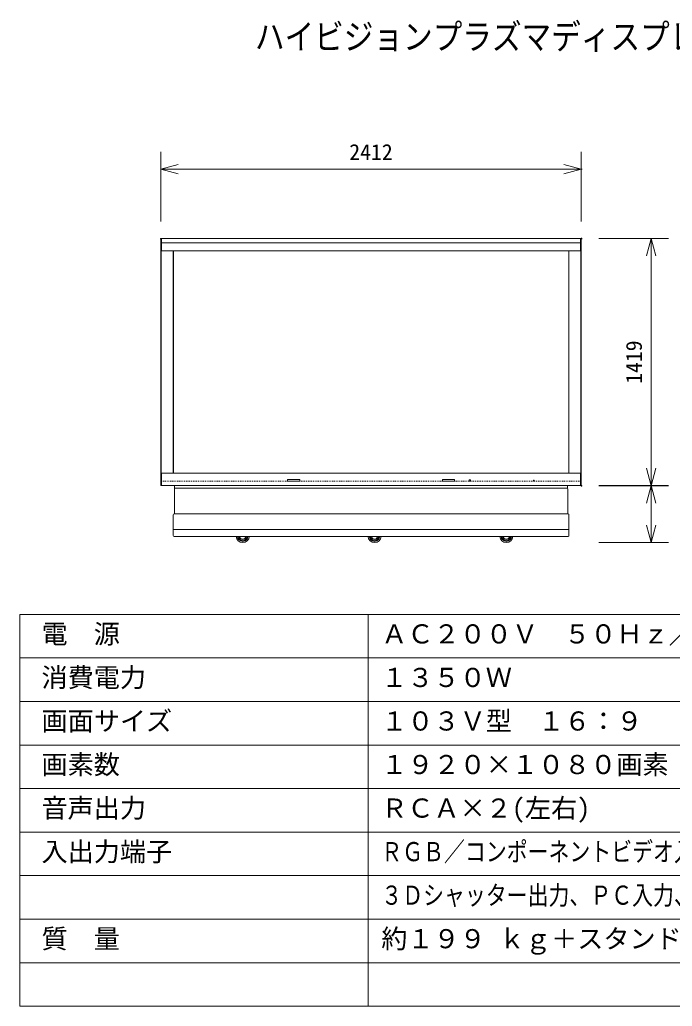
# Model space of a CAD drawing. Units: millimetres, scale not verified. Extents: x -63 to 62, y -56 to 57.
# Drawn here: x -62.5 to 12.4, y -56.5 to 56.8 of the extents above; entities that cross this region are included whole.
import ezdxf
from ezdxf.enums import TextEntityAlignment as Align

# ---------------------------------------------------------------- set-up
doc = ezdxf.new("R2010")
doc.units = ezdxf.units.MM
doc.header["$LTSCALE"] = 0.125
doc.header["$PDMODE"] = 32
doc.header["$PDSIZE"] = 0.0625
doc.linetypes.add('USER1', pattern=[0.8, 0.45, -0.05, 0.1, -0.05, 0.1, -0.05])
for name, color, linetype, lineweight in [('0-0_0', 7, 'Continuous', 9), ('0-1_WAKU', 1, 'Continuous', 18), ('0-5_GAIKEI', 1, 'Continuous', 18), ('0-6_SUNPO', 7, 'Continuous', 9)]:
    doc.layers.add(name, color=color, linetype=linetype, lineweight=lineweight)
doc.layers.add('0-2_MOJI1', color=7, linetype='Continuous')
doc.layers.add('0-4_Defpoints', color=7, linetype='Continuous')
doc.styles.add('ＭＳ ゴシック', font='')
doc.styles.get('ＭＳ ゴシック').set_extended_font_data('MS Gothic')

# ---------------------------------------------------------------- blocks, each defined once
blk = doc.blocks.new('_OPEN30')
at = {"layer": '0-0_0'}
blk.add_line((0, 0), (-1, 0), dxfattribs=at)
blk.add_lwpolyline([(-1, 0.26795), (0, 0), (-1, -0.26795)], dxfattribs=at)
blk = doc.blocks.new('D6')
at = {"layer": '0-4_Defpoints'}
for p in [(-2.6565, 42.0293), (-50.9005, 34.0293), (-2.6565, 34.0293)]:
    blk.add_point(p, dxfattribs=at)
at = {"layer": '0-6_SUNPO'}
for p, q in [((-50.9005, 36.0293), (-50.9005, 44.0293)), ((-2.6565, 36.0293), (-2.6565, 44.0293)), ((-48.9005, 42.0293), (-4.6565, 42.0293))]:
    blk.add_line(p, q, dxfattribs=at)
at = {"layer": '0-6_SUNPO', "xscale": 2, "yscale": 2, "rotation": 180}
blk.add_blockref('_OPEN30', (-50.9005, 42.0293), dxfattribs=at)
at = {"layer": '0-6_SUNPO', "xscale": 2, "yscale": 2}
blk.add_blockref('_OPEN30', (-2.6565, 42.0293), dxfattribs=at)
at = {"layer": '0-6_SUNPO', "style": 'ＭＳ ゴシック'}
blk.add_text('2412', height=1.833, dxfattribs=at).set_placement((-29.2785, 42.5293), align=Align.BOTTOM_LEFT)
blk = doc.blocks.new('D5')
at = {"layer": '0-4_Defpoints'}
for p in [(-2.6355, 34.0678), (-2.6355, 5.6838), (5.3645, 5.6838)]:
    blk.add_point(p, dxfattribs=at)
at = {"layer": '0-6_SUNPO'}
for p, q in [((-0.6355, 34.0678), (7.3645, 34.0678)), ((5.3645, 32.0678), (5.3645, 7.6838)), ((-0.6355, 5.6838), (7.3645, 5.6838))]:
    blk.add_line(p, q, dxfattribs=at)
at = {"layer": '0-6_SUNPO', "xscale": 2, "yscale": 2}
for p, rotation in [((5.3645, 34.0678), 90), ((5.3645, 5.6838), 270)]:
    blk.add_blockref('_OPEN30', p, dxfattribs=dict(at, rotation=rotation))
at = {"layer": '0-6_SUNPO', "style": 'ＭＳ ゴシック'}
blk.add_text('1419', height=1.833, rotation=90, dxfattribs=at).set_placement((4.8645, 17.3758), align=Align.BOTTOM_LEFT)

msp = doc.modelspace()

# ---------------------------------------------------------------- linework, layer by layer
at = {"layer": '0-1_WAKU', "color": 4}
for p, q in [((-62.5091, -11.4911), (62.4909, -11.4911)), ((-62.5091, -11.4911), (-62.5091, -56.4911)), ((-22.5091, -11.4911), (-22.5091, -56.4911)), ((62.4909, -56.4911), (-62.5091, -56.4911))]:
    msp.add_line(p, q, dxfattribs=at)
at = {"layer": '0-1_WAKU'}
for p, q in [((-62.5091, -16.4911), (62.4909, -16.4911)), ((-62.5091, -21.4911), (62.4909, -21.4911)), ((-62.5091, -26.4911), (62.4909, -26.4911)), ((-62.5091, -31.4911), (62.4909, -31.4911)), ((-62.5091, -36.4911), (62.4909, -36.4911)), ((-62.5091, -41.4911), (62.4909, -41.4911)), ((-62.5091, -46.4911), (62.4909, -46.4911)), ((-62.5091, -51.4911), (62.4909, -51.4911))]:
    msp.add_line(p, q, dxfattribs=at)
at = {"layer": '0-5_GAIKEI', "color": 7}
for p, q in [((-46.3014, 31.6304), (-46.3014, 31.6244)), ((-46.3014, 31.6244), (-46.3014, 3.3438)), ((-46.2999, 31.6343), (-46.3, 31.6328)), ((-46.2997, 31.6347), (-46.2999, 31.6343)), ((-46.2634, 31.6709), (-46.2997, 31.6347)), ((-46.2589, 31.6729), (-46.2414, 31.6729)), ((1.8786, 31.6749), (-46.2414, 31.6749)), ((1.8786, 31.6729), (1.8961, 31.6729)), ((1.8971, 31.6726), (1.8963, 31.6726)), ((1.8979, 31.6724), (1.8971, 31.6726)), ((1.8986, 31.6722), (1.8979, 31.6724)), ((1.8993, 31.6719), (1.8986, 31.6722)), ((1.9, 31.6715), (1.8993, 31.6719)), ((1.9006, 31.6709), (1.9, 31.6715)), ((1.9368, 31.6347), (1.9006, 31.6709)), ((1.9386, 31.6304), (1.9386, 3.3378)), ((-46.3014, 3.3438), (-46.3013, 3.3433)), ((-46.3014, 3.3438), (-46.3014, 3.3378)), ((-46.3, 3.3345), (-46.2997, 3.3335)), ((-46.2634, 3.2973), (-46.2997, 3.3335)), ((-46.2414, 3.2953), (-46.2589, 3.2953)), ((-46.2414, 3.2933), (1.8786, 3.2933)), ((-44.7582, 0.0529), (-44.7582, 2.915)), ((-44.7282, 3.2933), (-44.7282, 2.9865)), ((-44.6582, 3.0151), (0.2953, 3.0151)), ((0.3654, 3.2933), (0.3654, 2.9865)), ((1.8961, 3.2953), (1.8786, 3.2953)), ((1.9368, 3.3335), (1.9006, 3.2973)), ((-22.1814, 0.0529), (-44.7983, 0.0529)), ((-22.1814, 0.0529), (-44.7582, 0.0529)), ((-22.1814, 0.0529), (0.4354, 0.0529)), ((-44.8983, -2.429), (-44.8983, -0.0472)), ((0.5355, -2.429), (0.5355, -0.0472)), ((-44.8983, -1.755), (0.5355, -1.755)), ((-22.1814, -2.5291), (-44.7983, -2.5291)), ((-22.1814, -2.5291), (0.4354, -2.5291))]:
    msp.add_line(p, q, dxfattribs=at)
at = {"layer": '0-5_GAIKEI'}
for p, q in [((-46.2997, 31.173), (-46.3014, 31.173)), ((-46.2632, 31.173), (-46.2997, 31.173)), ((-46.2632, 31.173), (-46.2632, 31.6604)), ((-46.2589, 31.173), (-46.2632, 31.173)), ((-46.2632, 3.7952), (-46.2632, 31.173)), ((-46.2589, 31.6729), (-46.2589, 31.173)), ((-46.2589, 31.173), (-46.2589, 3.7952)), ((-46.2589, 31.173), (-46.2414, 31.173)), ((-46.2414, 31.6749), (-46.2414, 31.6631)), ((-46.2414, 31.6631), (-46.2414, 31.175)), ((-46.2414, 31.175), (-46.2414, 31.173)), ((1.8786, 31.175), (-46.2414, 31.175)), ((-46.2414, 31.173), (-46.2414, 30.289)), ((-46.2414, 31.173), (-46.2414, 30.289)), ((1.8786, 31.6749), (1.8786, 31.6631)), ((1.8786, 31.6631), (1.8786, 31.175)), ((1.8961, 31.6611), (1.8786, 31.6611)), ((1.8786, 31.175), (1.8786, 31.173)), ((1.8786, 31.173), (1.8786, 30.289)), ((1.8786, 30.289), (1.8786, 31.173)), ((1.8961, 31.173), (1.8786, 31.173)), ((1.8963, 31.6726), (1.8961, 31.6729)), ((1.8961, 31.6611), (1.8963, 31.6642)), ((1.8973, 31.661), (1.8961, 31.6611)), ((1.8961, 31.173), (1.8961, 31.6611)), ((1.8961, 31.173), (1.9003, 31.173)), ((1.8961, 3.7952), (1.8961, 31.173)), ((1.8966, 31.6718), (1.8963, 31.6726)), ((1.8963, 31.6642), (1.8967, 31.6669)), ((1.8971, 31.6641), (1.8963, 31.6642)), ((1.8968, 31.6706), (1.8966, 31.6718)), ((1.8967, 31.6669), (1.8968, 31.6689)), ((1.8968, 31.6689), (1.8968, 31.6706)), ((1.8979, 31.6639), (1.8971, 31.6641)), ((1.8984, 31.6609), (1.8973, 31.661)), ((1.8986, 31.6636), (1.8979, 31.6639)), ((1.8994, 31.6607), (1.8984, 31.6609)), ((1.8993, 31.6633), (1.8986, 31.6636)), ((1.9, 31.663), (1.8993, 31.6633)), ((1.9003, 31.6604), (1.8994, 31.6607)), ((1.9006, 31.6626), (1.9, 31.663)), ((1.9003, 31.6712), (1.9006, 31.6709)), ((1.9006, 31.6626), (1.9003, 31.6604)), ((1.9003, 31.6604), (1.9003, 31.173)), ((1.9368, 31.173), (1.9003, 31.173)), ((1.9003, 31.173), (1.9003, 3.7952)), ((1.9006, 31.6709), (1.9011, 31.6701)), ((1.9011, 31.6651), (1.9006, 31.6626)), ((1.9011, 31.6701), (1.9014, 31.6688)), ((1.9014, 31.6672), (1.9011, 31.6651)), ((1.9014, 31.6688), (1.9014, 31.6672)), ((1.9368, 31.173), (1.9386, 31.173)), ((-46.2279, 30.259), (-46.2249, 30.2566)), ((1.865, 30.259), (-46.2279, 30.259)), ((-46.2249, 30.2566), (-46.2234, 30.2556)), ((-46.2014, 30.249), (-44.8855, 30.249)), ((-44.8855, 30.249), (-44.8755, 30.249)), ((-44.8855, 30.249), (-44.8855, 4.7192)), ((0.5127, 30.249), (-44.8755, 30.249)), ((-44.8755, 30.249), (-44.8755, 4.7192)), ((0.5127, 30.249), (0.5227, 30.249)), ((0.5127, 4.7192), (0.5127, 30.249)), ((0.5227, 30.249), (1.8386, 30.249)), ((0.5227, 4.7192), (0.5227, 30.249)), ((1.8614, 30.2562), (1.862, 30.2566)), ((1.862, 30.2566), (1.865, 30.259)), ((-46.2414, 4.6792), (-46.2414, 3.7952)), ((-46.2414, 3.7952), (-46.2414, 4.6792)), ((-46.2249, 4.7116), (-46.2279, 4.7092)), ((-46.2279, 4.7092), (1.865, 4.7092)), ((-46.2243, 4.712), (-46.2249, 4.7116)), ((-44.8855, 4.7192), (-46.2014, 4.7192)), ((-44.8755, 4.7192), (-44.8855, 4.7192)), ((-44.8755, 4.7192), (0.5127, 4.7192)), ((0.5227, 4.7192), (0.5127, 4.7192)), ((1.8386, 4.7192), (0.5227, 4.7192)), ((1.8621, 4.7115), (1.8606, 4.7126)), ((1.865, 4.7092), (1.8621, 4.7115)), ((1.8786, 3.7952), (1.8786, 4.6792)), ((1.8786, 3.7952), (1.8786, 4.6792)), ((-46.2997, 3.7952), (-46.3014, 3.7952)), ((-46.2997, 3.7952), (-46.2632, 3.7952)), ((-46.2632, 3.3079), (-46.2632, 3.7952)), ((-46.2589, 3.7952), (-46.2632, 3.7952)), ((-46.2589, 3.7952), (-46.2414, 3.7952)), ((-46.2589, 3.7952), (-46.2589, 3.3071)), ((-46.2414, 3.7932), (-46.2414, 3.7952)), ((-46.2414, 3.3051), (-46.2414, 3.7932)), ((-31.7746, 3.9852), (-31.7746, 3.8452)), ((-30.4047, 4.0152), (-31.7446, 4.0152)), ((-31.7446, 3.8152), (-30.4047, 3.8152)), ((-30.3747, 3.8452), (-30.3747, 3.9852)), ((-13.9881, 3.9852), (-13.9881, 3.8452)), ((-12.6182, 4.0152), (-13.9581, 4.0152)), ((-13.9581, 3.8152), (-12.6182, 3.8152)), ((-12.5882, 3.8452), (-12.5882, 3.9852)), ((-10.9114, 3.9502), (-10.9114, 3.8282)), ((-10.7794, 3.9602), (-10.9014, 3.9602)), ((-10.9014, 3.8182), (-10.7794, 3.8182)), ((-10.7694, 3.8282), (-10.7694, 3.9502)), ((-3.477, 3.9132), (-3.525, 3.9132)), ((-3.525, 3.9132), (-3.525, 3.8652)), ((-3.525, 3.8652), (-3.477, 3.8652)), ((-3.477, 3.8652), (-3.477, 3.9132)), ((1.8961, 3.7952), (1.8786, 3.7952)), ((1.8786, 3.7932), (1.8786, 3.7952)), ((1.8786, 3.3051), (1.8786, 3.7932)), ((1.9003, 3.7952), (1.9368, 3.7952)), ((1.9003, 3.7952), (1.9003, 3.3079)), ((1.9368, 3.7952), (1.9386, 3.7952)), ((-46.2642, 3.301), (-46.264, 3.3031)), ((-46.2642, 3.2994), (-46.2642, 3.301)), ((-46.2639, 3.2981), (-46.2642, 3.2994)), ((-46.264, 3.3031), (-46.2634, 3.3056)), ((-46.2634, 3.2973), (-46.2639, 3.2981)), ((-46.2634, 3.3056), (-46.2632, 3.3079)), ((-46.2634, 3.3056), (-46.2628, 3.3052)), ((-46.2634, 3.2973), (-46.2628, 3.2968)), ((-46.2632, 3.297), (-46.2634, 3.2973)), ((-46.2632, 3.3079), (-46.2623, 3.3076)), ((-46.2628, 3.3052), (-46.2622, 3.3049)), ((-46.2628, 3.2968), (-46.2622, 3.2963)), ((-46.2623, 3.3076), (-46.2612, 3.3073)), ((-46.2622, 3.3049), (-46.2615, 3.3046)), ((-46.2622, 3.2963), (-46.2615, 3.296)), ((-46.2615, 3.3046), (-46.2607, 3.3043)), ((-46.2615, 3.296), (-46.2607, 3.2958)), ((-46.2612, 3.3073), (-46.2601, 3.3072)), ((-46.2607, 3.3043), (-46.26, 3.3041)), ((-46.2607, 3.2958), (-46.26, 3.2956)), ((-46.2601, 3.3072), (-46.2589, 3.3071)), ((-46.26, 3.3041), (-46.2592, 3.304)), ((-46.26, 3.2956), (-46.2592, 3.2956)), ((-46.2595, 3.3013), (-46.2597, 3.2993)), ((-46.2597, 3.2993), (-46.2596, 3.2976)), ((-46.2596, 3.2976), (-46.2595, 3.2964)), ((-46.2592, 3.304), (-46.2595, 3.3013)), ((-46.2595, 3.2964), (-46.2592, 3.2956)), ((-46.2589, 3.3071), (-46.2592, 3.304)), ((-46.2592, 3.2956), (-46.2589, 3.2953)), ((-46.2589, 3.3071), (-46.2414, 3.3071)), ((-46.2414, 3.2933), (-46.2414, 3.3051)), ((-46.2414, 3.3051), (1.8786, 3.3051)), ((1.8786, 3.2933), (1.8786, 3.3051)), ((1.8961, 3.3071), (1.8973, 3.3072)), ((1.8963, 3.304), (1.8961, 3.3071)), ((1.8961, 3.2953), (1.8963, 3.2956)), ((1.8963, 3.304), (1.8971, 3.3041)), ((1.8966, 3.3016), (1.8963, 3.304)), ((1.8963, 3.2956), (1.8967, 3.2965)), ((1.8968, 3.2995), (1.8966, 3.3016)), ((1.8967, 3.2965), (1.8968, 3.2978)), ((1.8968, 3.2978), (1.8968, 3.2995)), ((1.8971, 3.3041), (1.8979, 3.3043)), ((1.8973, 3.3072), (1.8984, 3.3073)), ((1.8979, 3.3043), (1.8986, 3.3046)), ((1.8984, 3.3073), (1.8994, 3.3076)), ((1.8986, 3.3046), (1.8993, 3.3049)), ((1.8993, 3.3049), (1.9, 3.3052)), ((1.8994, 3.3076), (1.9003, 3.3079)), ((1.9, 3.3052), (1.9006, 3.3056)), ((1.9003, 3.3079), (1.9006, 3.3056)), ((1.9006, 3.3056), (1.9011, 3.3034)), ((1.9011, 3.2983), (1.9006, 3.2973)), ((1.9011, 3.3034), (1.9014, 3.3013)), ((1.9014, 3.2996), (1.9011, 3.2983)), ((1.9014, 3.3013), (1.9014, 3.2996)), ((1.9368, 3.3335), (1.937, 3.3339))]:
    msp.add_line(p, q, dxfattribs=at)
at = {"layer": '0-5_GAIKEI', "linetype": 'USER1'}
msp.add_line((-46.2414, 3.7932), (1.8786, 3.7932), dxfattribs=at)
at = {"layer": '0-5_GAIKEI'}
msp.add_lwpolyline([(1.8786, 3.3071), (1.8961, 3.3071), (1.8961, 3.7952), (1.9003, 3.7952)], dxfattribs=at)
at = {"layer": '0-5_GAIKEI', "color": 7}
msp.add_lwpolyline([(-22.1814, 0.0529), (0.3954, 0.0529), (0.3954, 2.915)], dxfattribs=at)
for centre, radius, start, end in [((-46.2954, 31.6304), 0.006, 135, 180), ((-46.2589, 31.6669), 0.006, 90, 135), ((1.9326, 31.6304), 0.006, 0, 45), ((-46.2954, 3.3378), 0.006, 180, 225), ((-46.2589, 3.3013), 0.006, 225, 270), ((-44.6582, 2.915), 0.1001, 90, 180), ((0.2953, 2.915), 0.1001, 0, 90), ((1.8961, 3.3013), 0.006, 270, 315), ((1.9326, 3.3378), 0.006, 315, 0), ((-44.7983, -0.0472), 0.1001, 90, 180), ((0.4354, -0.0472), 0.1001, 0, 90), ((-44.7983, -2.429), 0.1001, 180, 270), ((0.4354, -2.429), 0.1001, 270, 0)]:
    msp.add_arc(centre, radius, start, end, dxfattribs=at)
at = {"layer": '0-5_GAIKEI'}
for centre, radius, start, end in [((-46.2014, 30.289), 0.04, 180, 228.59038), ((-46.2014, 30.289), 0.04, 180, 228.59038), ((-46.2014, 30.289), 0.04, 228.59038, 236.61962), ((-46.2014, 30.289), 0.04, 236.61962, 270), ((1.8386, 30.289), 0.04, 270, 304.79333), ((1.8386, 30.289), 0.04, 304.79333, 311.40962), ((1.8386, 30.289), 0.04, 311.40962, 0), ((1.8386, 30.289), 0.04, 311.40962, 0), ((-46.2014, 4.6792), 0.04, 131.40962, 180), ((-46.2014, 4.6792), 0.04, 131.40962, 180), ((-46.2014, 4.6792), 0.04, 124.82888, 131.40962), ((-46.2014, 4.6792), 0.04, 90, 124.82888), ((1.8386, 4.6792), 0.04, 56.61319, 90), ((1.8386, 4.6792), 0.04, 48.59038, 56.61319), ((1.8386, 4.6792), 0.04, 0, 48.59038), ((1.8386, 4.6792), 0.04, 0, 48.59038), ((-31.7446, 3.9852), 0.03, 90, 180), ((-31.7446, 3.8452), 0.03, 180, 270), ((-30.4047, 3.9852), 0.03, 0, 90), ((-30.4047, 3.8452), 0.03, 270, 0), ((-13.9581, 3.9852), 0.03, 90, 180), ((-13.9581, 3.8452), 0.03, 180, 270), ((-12.6182, 3.9852), 0.03, 0, 90), ((-12.6182, 3.8452), 0.03, 270, 0), ((-10.9014, 3.9502), 0.01, 90, 180), ((-10.9014, 3.8282), 0.01, 180, 270), ((-10.7794, 3.9502), 0.01, 0, 90), ((-10.7794, 3.8282), 0.01, 270, 0), ((-36.9124, -2.503), 0.7506, 181.98665, 358.01335), ((-36.9124, -2.503), 0.6005, 182.48359, 357.51641), ((-36.9124, -2.503), 0.5604, 182.66112, 357.33888), ((-36.9124, -2.503), 0.4603, 183.24018, 356.75982), ((-36.9124, -2.503), 0.3543, 184.21196, 355.78804), ((-21.7811, -2.503), 0.7506, 181.98665, 358.01335), ((-21.7811, -2.503), 0.6005, 182.48359, 357.51641), ((-21.7811, -2.503), 0.5604, 182.66112, 357.33888), ((-21.7811, -2.503), 0.4603, 183.24018, 356.75982), ((-21.7811, -2.503), 0.3543, 184.21196, 355.78804), ((-6.6499, -2.503), 0.7506, 181.98665, 358.01335), ((-6.6499, -2.503), 0.6005, 182.48359, 357.51641), ((-6.6499, -2.503), 0.5604, 182.66112, 357.33888), ((-6.6499, -2.503), 0.4603, 183.24018, 356.75982), ((-6.6499, -2.503), 0.3543, 184.21196, 355.78804)]:
    msp.add_arc(centre, radius, start, end, dxfattribs=at)
at = {"layer": '0-6_SUNPO', "color": 3, "lineweight": 18}
for p, q in [((3.9595, 3.2933), (11.9595, 3.2933)), ((9.9595, 1.2933), (9.9595, -1.2536)), ((3.9595, -3.2536), (11.9595, -3.2536))]:
    msp.add_line(p, q, dxfattribs=at)

# ---------------------------------------------------------------- block references
at = {"layer": '0-6_SUNPO'}
for name in ['D6', 'D5']:
    msp.add_blockref(name, (4.595, -2.3928), dxfattribs=at)
at = {"layer": '0-6_SUNPO', "xscale": 2, "yscale": 2}
for p, rotation in [((9.9595, 3.2933), 90), ((9.9595, -3.2536), 270)]:
    msp.add_blockref('_OPEN30', p, dxfattribs=dict(at, rotation=rotation))

# ---------------------------------------------------------------- texts
at = {"layer": '0-2_MOJI1', "style": 'ＭＳ ゴシック'}
for s, height, width, p in [('ハイビジョンプラズマディスプレイ据置きスタンド付', 2.933, 0.85, (-35.5091, 52.5089)), ('ＲＧＢ／コンポーネントビデオ入力、ＨＤＭＩ入力', 2.199, 0.8, (-21.0091, -40.4911)), ('３Ｄシャッター出力、ＰＣ入力、ＲＳ２３２Ｃ、ＬＡＮ', 2.199, 0.8, (-21.0091, -45.4911))]:
    msp.add_text(s, height=height, dxfattribs=dict(at, width=width)).set_placement(p, align=Align.BOTTOM_LEFT)
for s, p in [('電  源', (-60.0091, -15.4911)), ('ＡＣ２００Ｖ\u3000５０Ｈｚ／６０Ｈｚ', (-21.0091, -15.4911)), ('消費電力', (-60.0091, -20.4911)), ('１３５０Ｗ', (-21.0091, -20.4911)), ('画面サイズ', (-60.0091, -25.4911)), ('１０３Ｖ型\u3000１６：９', (-21.0091, -25.4911)), ('画素数', (-60.0091, -30.4911)), ('１９２０×１０８０画素', (-21.0091, -30.4911)), ('音声出力', (-60.0091, -35.4911)), ('ＲＣＡ×２(左右)', (-21.0091, -35.4911)), ('入出力端子', (-60.0091, -40.4911)), ('質\u3000量', (-60.0091, -50.4911)), ('約１９９ ｋｇ＋スタンド約１２２ ｋｇ', (-21.0091, -50.4911))]:
    msp.add_text(s, height=2.199, dxfattribs=at).set_placement(p, align=Align.BOTTOM_LEFT)

doc.saveas('drawing.dxf')
